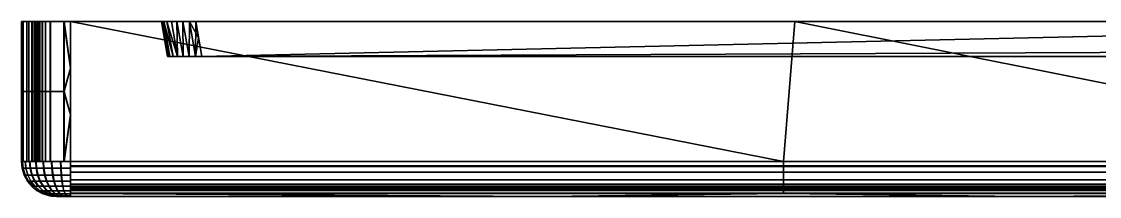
# Model space of a CAD drawing. Extents: x -114 to 116, y -24 to 0.
# Drawn here: x -113.93 to -98.51, y -2.5 to 0 of the extents above; entities that cross this region are included whole.
import ezdxf

# ---------------------------------------------------------------- set-up
doc = ezdxf.new("R2010")
doc.units = 0
doc.header["$MEASUREMENT"] = 0
doc.layers.add('IGES LEVEL 0', color=253, linetype='CONTINUOUS')

msp = doc.modelspace()

# ---------------------------------------------------------------- linework, layer by layer
at = {"layer": 'IGES LEVEL 0'}
for points in [[(-111.928, 0, -10.786), (-111.928, 0, -10.786), (-113.928, 0, -3.712), (-113.928, 0, -12.578)], [(-111.785, 0, 4.365), (-111.785, 0, 4.365), (-113.928, 0, 5.155), (-113.928, 0, -3.712)], [(-113.928, 0, -3.712), (-113.928, 0, -3.712), (-111.928, 0, -10.786), (-111.928, 0, -3.271)], [(-113.928, 0, -12.578), (-113.928, 0, -12.578), (-111.436, 0, -11.278), (-111.928, 0, -10.786)], [(-113.928, 0, -12.578), (-113.928, 0, -12.578), (-100.307, 0, -11.278), (-111.436, 0, -11.278)], [(-113.928, 0, -3.712), (-113.928, 0, -3.712), (-111.928, 0, -3.271), (-111.436, 0, -2.778)], [(-113.928, 0, 5.155), (-113.928, 0, 5.155), (-111.928, 0, 4.714), (-111.928, 0, 12.229)], [(-113.928, 0, 5.155), (-113.928, 0, 5.155), (-111.785, 0, 4.365), (-111.928, 0, 4.714)], [(-100.307, 0, -11.278), (-100.307, 0, -11.278), (-113.928, 0, -12.578), (-100.28, 0, -13.278)], [(-111.436, 0, -2.778), (-111.436, 0, -2.778), (-111.785, 0, 4.365), (-113.928, 0, -3.712)], [(-103.028, -2, -13.278), (-103.028, -2, -13.278), (-113.228, 0, -13.278), (-102.869, 0, -13.278)], [(-111.928, 0, -7.028), (-111.928, 0, -7.028), (-111.84, -0.5, -7.028), (-111.84, -0.5, -3.359)], [(-111.928, 0, -7.028), (-111.928, 0, -7.028), (-111.84, -0.5, -10.698), (-111.84, -0.5, -7.028)], [(-111.928, 0, -7.028), (-111.928, 0, -7.028), (-111.928, 0, -10.786), (-111.84, -0.5, -10.698)], [(-111.84, -0.5, -3.359), (-111.84, -0.5, -3.359), (-111.928, 0, -3.271), (-111.928, 0, -7.028)], [(-111.884, -0.25, -3.315), (-111.884, -0.25, -3.315), (-111.928, 0, -3.271), (-111.92, 0, -3.18)], [(-111.832, -0.5, -10.788), (-111.832, -0.5, -10.788), (-111.92, 0, -10.877), (-111.928, 0, -10.786)], [(-111.928, 0, -10.786), (-111.928, 0, -10.786), (-111.84, -0.5, -10.698), (-111.832, -0.5, -10.788)], [(-111.832, -0.5, 4.712), (-111.832, -0.5, 4.712), (-111.92, 0, 4.623), (-111.928, 0, 4.714)], [(-111.928, 0, 4.714), (-111.928, 0, 4.714), (-111.84, -0.5, 4.802), (-111.832, -0.5, 4.712)], [(-111.928, 0, 8.472), (-111.928, 0, 8.472), (-111.84, -0.5, 8.472), (-111.84, -0.5, 12.141)], [(-111.928, 0, 8.472), (-111.928, 0, 8.472), (-111.84, -0.5, 4.802), (-111.84, -0.5, 8.472)], [(-111.928, 0, 8.472), (-111.928, 0, 8.472), (-111.928, 0, 4.714), (-111.84, -0.5, 4.802)], [(-111.84, -0.5, 12.141), (-111.84, -0.5, 12.141), (-111.928, 0, 12.229), (-111.928, 0, 8.472)], [(-111.884, -0.25, 12.185), (-111.884, -0.25, 12.185), (-111.928, 0, 12.229), (-111.92, 0, 12.32)], [(-111.884, -0.25, -3.315), (-111.884, -0.25, -3.315), (-111.92, 0, -3.18), (-111.894, 0, -3.088)], [(-111.806, -0.5, -10.88), (-111.806, -0.5, -10.88), (-111.894, 0, -10.969), (-111.92, 0, -10.877)], [(-111.92, 0, -10.877), (-111.92, 0, -10.877), (-111.832, -0.5, -10.788), (-111.806, -0.5, -10.88)], [(-111.806, -0.5, 4.62), (-111.806, -0.5, 4.62), (-111.894, 0, 4.531), (-111.92, 0, 4.623)], [(-111.92, 0, 4.623), (-111.92, 0, 4.623), (-111.832, -0.5, 4.712), (-111.806, -0.5, 4.62)], [(-111.884, -0.25, 12.185), (-111.884, -0.25, 12.185), (-111.92, 0, 12.32), (-111.894, 0, 12.412)], [(-111.76, -0.5, -3.088), (-111.76, -0.5, -3.088), (-111.894, 0, -3.088), (-111.849, 0, -3)], [(-111.894, 0, -3.088), (-111.894, 0, -3.088), (-111.76, -0.5, -3.088), (-111.806, -0.5, -3.176)], [(-111.806, -0.5, -3.176), (-111.806, -0.5, -3.176), (-111.884, -0.25, -3.315), (-111.894, 0, -3.088)], [(-111.76, -0.5, -10.968), (-111.76, -0.5, -10.968), (-111.849, 0, -11.057), (-111.894, 0, -10.969)], [(-111.894, 0, -10.969), (-111.894, 0, -10.969), (-111.806, -0.5, -10.88), (-111.76, -0.5, -10.968)], [(-111.76, -0.5, 4.532), (-111.76, -0.5, 4.532), (-111.849, 0, 4.443), (-111.894, 0, 4.531)], [(-111.894, 0, 4.531), (-111.894, 0, 4.531), (-111.806, -0.5, 4.62), (-111.76, -0.5, 4.532)], [(-111.76, -0.5, 12.412), (-111.76, -0.5, 12.412), (-111.894, 0, 12.412), (-111.849, 0, 12.5)], [(-111.894, 0, 12.412), (-111.894, 0, 12.412), (-111.76, -0.5, 12.412), (-111.806, -0.5, 12.324)], [(-111.806, -0.5, 12.324), (-111.806, -0.5, 12.324), (-111.884, -0.25, 12.185), (-111.894, 0, 12.412)], [(-111.697, -0.5, -3.01), (-111.697, -0.5, -3.01), (-111.849, 0, -3), (-111.785, 0, -2.922)], [(-111.849, 0, -3), (-111.849, 0, -3), (-111.697, -0.5, -3.01), (-111.76, -0.5, -3.088)], [(-111.697, -0.5, -11.047), (-111.697, -0.5, -11.047), (-111.785, 0, -11.135), (-111.849, 0, -11.057)], [(-111.849, 0, -11.057), (-111.849, 0, -11.057), (-111.76, -0.5, -10.968), (-111.697, -0.5, -11.047)], [(-111.697, -0.5, 4.453), (-111.697, -0.5, 4.453), (-111.785, 0, 4.365), (-111.849, 0, 4.443)], [(-111.849, 0, 4.443), (-111.849, 0, 4.443), (-111.76, -0.5, 4.532), (-111.697, -0.5, 4.453)], [(-111.697, -0.5, 12.49), (-111.697, -0.5, 12.49), (-111.849, 0, 12.5), (-111.785, 0, 12.578)], [(-111.849, 0, 12.5), (-111.849, 0, 12.5), (-111.697, -0.5, 12.49), (-111.76, -0.5, 12.412)], [(-111.436, 0, -2.778), (-111.436, 0, -2.778), (-111.436, 0, 4.222), (-111.785, 0, 4.365)], [(-111.697, -0.5, -3.01), (-111.697, -0.5, -3.01), (-111.785, 0, -2.922), (-111.707, 0, -2.858)], [(-111.697, -0.5, -11.047), (-111.697, -0.5, -11.047), (-111.707, 0, -11.199), (-111.785, 0, -11.135)], [(-111.697, -0.5, 4.453), (-111.697, -0.5, 4.453), (-111.707, 0, 4.301), (-111.785, 0, 4.365)], [(-111.697, -0.5, 12.49), (-111.697, -0.5, 12.49), (-111.785, 0, 12.578), (-111.707, 0, 12.642)], [(-111.348, -0.5, -11.19), (-111.348, -0.5, -11.19), (-111.436, 0, -11.278), (-89.178, 0, -11.278)], [(-89.178, 0, -11.278), (-89.178, 0, -11.278), (-89.178, -0.5, -11.19), (-111.348, -0.5, -11.19)], [(-102.869, 0, -13.278), (-102.869, 0, -13.278), (-92.828, -2, -13.278), (-103.028, -2, -13.278)], [(-92.828, -2, -13.278), (-92.828, -2, -13.278), (-102.869, 0, -13.278), (-92.51, 0, -13.278)], [(-100.28, 0, -13.278), (-100.28, 0, -13.278), (-89.178, 0, -11.278), (-100.307, 0, -11.278)], [(-89.178, 0, -11.278), (-89.178, 0, -11.278), (-100.28, 0, -13.278), (-87.331, 0, -13.278)], [(-113.928, 0, -12.578), (-113.928, 0, -12.578), (-113.228, 0, -13.278), (-100.28, 0, -13.278)], [(-111.928, 0, 12.229), (-111.928, 0, 12.229), (-113.928, 0, 14.022), (-113.928, 0, 5.155)], [(-100.528, 0, 14.722), (-100.528, 0, 14.722), (-113.228, 0, 14.722), (-113.928, 0, 14.022)], [(-113.928, 0, 14.022), (-113.928, 0, 14.022), (-111.436, 0, 12.722), (-98.2, 0, 12.722)], [(-113.928, 0, 14.022), (-113.928, 0, 14.022), (-111.928, 0, 12.229), (-111.436, 0, 12.722)], [(-98.2, 0, 12.722), (-98.2, 0, 12.722), (-100.528, 0, 14.722), (-113.928, 0, 14.022)], [(-113.928, 0, -12.578), (-113.928, -1, -12.578), (-113.927, -1, -12.62), (-113.927, 0, -12.62)], [(-113.928, 0, 14.022), (-113.928, -2, 14.022), (-113.928, -2, -12.578), (-113.928, 0, -12.578)], [(-113.926, 0, 14.074), (-113.926, -1, 14.074), (-113.928, -1, 14.022), (-113.928, 0, 14.022)], [(-113.927, 0, -12.62), (-113.927, -1, -12.62), (-113.922, -1, -12.671), (-113.922, 0, -12.671)], [(-113.92, 0, 14.131), (-113.92, -1, 14.131), (-113.926, -1, 14.074), (-113.926, 0, 14.074)], [(-113.922, 0, -12.671), (-113.922, -1, -12.671), (-113.91, -1, -12.738), (-113.91, 0, -12.738)], [(-113.906, 0, 14.198), (-113.906, -1, 14.198), (-113.92, -1, 14.131), (-113.92, 0, 14.131)], [(-113.91, 0, -12.738), (-113.91, -1, -12.738), (-113.855, -1, -12.891), (-113.855, 0, -12.891)], [(-113.824, 0, 14.389), (-113.824, -1, 14.389), (-113.906, -1, 14.198), (-113.906, 0, 14.198)], [(-113.855, 0, -12.891), (-113.855, -1, -12.891), (-113.78, -1, -13.009), (-113.78, 0, -13.009)], [(-113.768, 0, 14.468), (-113.768, -1, 14.468), (-113.824, -1, 14.389), (-113.824, 0, 14.389)], [(-113.78, 0, -13.009), (-113.78, -1, -13.009), (-113.737, -1, -13.059), (-113.737, 0, -13.059)], [(-113.729, 0, 14.511), (-113.729, -1, 14.511), (-113.768, -1, 14.468), (-113.768, 0, 14.468)], [(-113.737, 0, -13.059), (-113.737, -1, -13.059), (-113.704, -1, -13.092), (-113.704, 0, -13.092)], [(-113.696, 0, 14.542), (-113.696, -1, 14.542), (-113.729, -1, 14.511), (-113.729, 0, 14.511)], [(-113.704, 0, -13.092), (-113.704, -1, -13.092), (-113.672, -1, -13.119), (-113.672, 0, -13.119)], [(-113.672, 0, 14.563), (-113.672, -1, 14.563), (-113.696, -1, 14.542), (-113.696, 0, 14.542)], [(-113.672, 0, -13.119), (-113.672, -1, -13.119), (-113.665, -1, -13.125), (-113.665, 0, -13.125)], [(-113.667, 0, 14.567), (-113.667, -1, 14.567), (-113.672, -1, 14.563), (-113.672, 0, 14.563)], [(-113.632, 0, 14.593), (-113.632, -1, 14.593), (-113.667, -1, 14.567), (-113.667, 0, 14.567)], [(-113.665, 0, -13.125), (-113.665, -1, -13.125), (-113.631, -1, -13.151), (-113.631, 0, -13.151)], [(-113.588, 0, 14.622), (-113.588, -1, 14.622), (-113.632, -1, 14.593), (-113.632, 0, 14.593)], [(-113.631, 0, -13.151), (-113.631, -1, -13.151), (-113.587, -1, -13.18), (-113.587, 0, -13.18)], [(-113.516, 0, 14.66), (-113.516, -1, 14.66), (-113.588, -1, 14.622), (-113.588, 0, 14.622)], [(-113.587, 0, -13.18), (-113.587, -1, -13.18), (-113.52, -1, -13.215), (-113.52, 0, -13.215)], [(-113.52, 0, -13.215), (-113.52, -1, -13.215), (-113.323, -1, -13.272), (-113.323, 0, -13.272)], [(-113.32, 0, 14.716), (-113.32, -1, 14.716), (-113.516, -1, 14.66), (-113.516, 0, 14.66)], [(-113.323, 0, -13.272), (-113.323, 0, -13.272), (-113.228, -0.667, -13.278), (-113.228, 0, -13.278)], [(-113.228, -0.667, -13.278), (-113.228, -0.667, -13.278), (-113.323, 0, -13.272), (-113.323, -1, -13.272)], [(-113.32, 0, 14.716), (-113.32, 0, 14.716), (-113.228, 0, 14.722), (-113.228, -0.667, 14.722)], [(-113.228, -0.667, 14.722), (-113.228, -0.667, 14.722), (-113.32, -1, 14.716), (-113.32, 0, 14.716)], [(-103.028, -2, -13.278), (-103.028, -2, -13.278), (-113.228, -2, -13.278), (-113.228, 0, -13.278)], [(-113.228, -2, 14.722), (-113.228, 0, 14.722), (115.372, 0, 14.722), (115.372, -2, 14.722)], [(-111.618, -0.5, -2.946), (-111.618, -0.5, -2.946), (-111.707, 0, -2.858), (-111.619, 0, -2.813)], [(-111.707, 0, -2.858), (-111.707, 0, -2.858), (-111.618, -0.5, -2.946), (-111.697, -0.5, -3.01)], [(-111.618, -0.5, -11.11), (-111.618, -0.5, -11.11), (-111.619, 0, -11.244), (-111.707, 0, -11.199)], [(-111.707, 0, -11.199), (-111.707, 0, -11.199), (-111.697, -0.5, -11.047), (-111.618, -0.5, -11.11)], [(-111.618, -0.5, 4.39), (-111.618, -0.5, 4.39), (-111.619, 0, 4.256), (-111.707, 0, 4.301)], [(-111.707, 0, 4.301), (-111.707, 0, 4.301), (-111.697, -0.5, 4.453), (-111.618, -0.5, 4.39)], [(-111.618, -0.5, 12.554), (-111.618, -0.5, 12.554), (-111.707, 0, 12.642), (-111.619, 0, 12.687)], [(-111.707, 0, 12.642), (-111.707, 0, 12.642), (-111.618, -0.5, 12.554), (-111.697, -0.5, 12.49)], [(-111.53, -0.5, -2.901), (-111.53, -0.5, -2.901), (-111.619, 0, -2.813), (-111.527, 0, -2.787)], [(-111.619, 0, -2.813), (-111.619, 0, -2.813), (-111.53, -0.5, -2.901), (-111.618, -0.5, -2.946)], [(-111.53, -0.5, -11.156), (-111.53, -0.5, -11.156), (-111.527, 0, -11.27), (-111.619, 0, -11.244)], [(-111.619, 0, -11.244), (-111.619, 0, -11.244), (-111.618, -0.5, -11.11), (-111.53, -0.5, -11.156)], [(-111.53, -0.5, 4.344), (-111.53, -0.5, 4.344), (-111.527, 0, 4.23), (-111.619, 0, 4.256)], [(-111.619, 0, 4.256), (-111.619, 0, 4.256), (-111.618, -0.5, 4.39), (-111.53, -0.5, 4.344)], [(-111.53, -0.5, 12.599), (-111.53, -0.5, 12.599), (-111.619, 0, 12.687), (-111.527, 0, 12.713)], [(-111.619, 0, 12.687), (-111.619, 0, 12.687), (-111.53, -0.5, 12.599), (-111.618, -0.5, 12.554)], [(-111.527, 0, -2.787), (-111.527, 0, -2.787), (-111.438, -0.5, -2.875), (-111.53, -0.5, -2.901)], [(-111.527, 0, -11.27), (-111.527, 0, -11.27), (-111.53, -0.5, -11.156), (-111.438, -0.5, -11.182)], [(-111.527, 0, 4.23), (-111.527, 0, 4.23), (-111.53, -0.5, 4.344), (-111.438, -0.5, 4.318)], [(-111.527, 0, 12.713), (-111.527, 0, 12.713), (-111.438, -0.5, 12.625), (-111.53, -0.5, 12.599)], [(-111.395, -0.233, -2.819), (-111.395, -0.233, -2.819), (-111.527, 0, -2.787), (-111.436, 0, -2.778)], [(-111.438, -0.5, -2.875), (-111.438, -0.5, -2.875), (-111.527, 0, -2.787), (-111.395, -0.233, -2.819)], [(-111.438, -0.5, -11.182), (-111.438, -0.5, -11.182), (-111.436, 0, -11.278), (-111.527, 0, -11.27)], [(-111.438, -0.5, 4.318), (-111.438, -0.5, 4.318), (-111.436, 0, 4.222), (-111.527, 0, 4.23)], [(-111.395, -0.233, 12.681), (-111.395, -0.233, 12.681), (-111.527, 0, 12.713), (-111.436, 0, 12.722)], [(-111.438, -0.5, 12.625), (-111.438, -0.5, 12.625), (-111.527, 0, 12.713), (-111.395, -0.233, 12.681)], [(-111.438, -0.5, -11.182), (-111.438, -0.5, -11.182), (-111.348, -0.5, -11.19), (-111.436, 0, -11.278)], [(-111.438, -0.5, 4.318), (-111.438, -0.5, 4.318), (-111.348, -0.5, 4.31), (-111.436, 0, 4.222)], [(-111.436, 0, 4.222), (-111.436, 0, 4.222), (-93.928, 0, 0.847), (-92.928, 0, 1.847)], [(-111.436, 0, 4.222), (-111.436, 0, 4.222), (-93.928, 0, 0.597), (-93.928, 0, 0.847)], [(-111.436, 0, -2.778), (-111.436, 0, -2.778), (-92.928, 0, -0.403), (-93.928, 0, 0.597)], [(-92.928, 0, -0.403), (-92.928, 0, -0.403), (-111.436, 0, -2.778), (-100.307, 0, -2.778)], [(-92.928, 0, 1.847), (-92.928, 0, 1.847), (-98.2, 0, 4.222), (-111.436, 0, 4.222)], [(-111.436, 0, -2.778), (-111.436, 0, -2.778), (-93.928, 0, 0.597), (-111.436, 0, 4.222)], [(-111.348, -0.5, -2.866), (-111.348, -0.5, -2.866), (-89.178, 0, -2.778), (-111.436, 0, -2.778)], [(-111.348, -0.5, 4.31), (-111.348, -0.5, 4.31), (-111.436, 0, 4.222), (1.072, 0, 4.222)], [(-111.348, -0.5, 12.634), (-111.348, -0.5, 12.634), (1.072, 0, 12.722), (-111.436, 0, 12.722)], [(-89.178, 0, -2.778), (-89.178, 0, -2.778), (-111.348, -0.5, -2.866), (-89.178, -0.5, -2.866)], [(1.072, 0, 4.222), (1.072, 0, 4.222), (1.072, -0.5, 4.31), (-111.348, -0.5, 4.31)], [(1.072, 0, 12.722), (1.072, 0, 12.722), (-111.348, -0.5, 12.634), (1.072, -0.5, 12.634)], [(-98.2, 0, 12.722), (-98.2, 0, 12.722), (-87.828, 0, 14.722), (-100.528, 0, 14.722)], [(-92.928, 0, -0.403), (-92.928, 0, -0.403), (-100.307, 0, -2.778), (-89.178, 0, -2.778)], [(-111.832, -0.5, -3.268), (-111.832, -0.5, -3.268), (-111.84, -0.5, -3.359), (-111.884, -0.25, -3.315)], [(-111.884, -0.25, -3.315), (-111.884, -0.25, -3.315), (-111.806, -0.5, -3.176), (-111.832, -0.5, -3.268)], [(-111.832, -0.5, 12.232), (-111.832, -0.5, 12.232), (-111.84, -0.5, 12.141), (-111.884, -0.25, 12.185)], [(-111.884, -0.25, 12.185), (-111.884, -0.25, 12.185), (-111.806, -0.5, 12.324), (-111.832, -0.5, 12.232)], [(-111.395, -0.233, -2.819), (-111.395, -0.233, -2.819), (-111.348, -0.5, -2.866), (-111.438, -0.5, -2.875)], [(-111.395, -0.233, 12.681), (-111.395, -0.233, 12.681), (-111.348, -0.5, 12.634), (-111.438, -0.5, 12.625)], [(-111.84, -0.5, -3.359), (-111.84, -0.5, -3.359), (-103.958, -0.5, -2.866), (-111.348, -0.5, -2.866)], [(-111.84, -0.5, -10.698), (-111.84, -0.5, -10.698), (-111.348, -0.5, -11.19), (-103.958, -0.5, -11.19)], [(-111.84, -0.5, -10.698), (-111.84, -0.5, -10.698), (-111.697, -0.5, -11.047), (-111.348, -0.5, -11.19)], [(-100.509, -0.5, -7.028), (-100.509, -0.5, -7.028), (-111.84, -0.5, -3.359), (-111.84, -0.5, -10.698)], [(-111.348, -0.5, -2.866), (-111.348, -0.5, -2.866), (-111.697, -0.5, -3.01), (-111.84, -0.5, -3.359)], [(-111.84, -0.5, -3.359), (-111.84, -0.5, -3.359), (-100.509, -0.5, -7.028), (-100.509, -0.5, -4.947)], [(-111.84, -0.5, -10.698), (-111.84, -0.5, -10.698), (-100.509, -0.5, -9.109), (-100.509, -0.5, -7.028)], [(-100.509, -0.5, -4.947), (-100.509, -0.5, -4.947), (-103.958, -0.5, -2.866), (-111.84, -0.5, -3.359)], [(-111.84, -0.5, -10.698), (-111.84, -0.5, -10.698), (-103.958, -0.5, -11.19), (-100.509, -0.5, -9.109)], [(-73.875, -0.5, 12.634), (-73.875, -0.5, 12.634), (-111.84, -0.5, 12.141), (-111.697, -0.5, 12.49)], [(-55.384, -0.5, 8.472), (-55.384, -0.5, 8.472), (-111.84, -0.5, 4.802), (-111.84, -0.5, 12.141)], [(-73.875, -0.5, 4.31), (-73.875, -0.5, 4.31), (-111.697, -0.5, 4.453), (-111.84, -0.5, 4.802)], [(-111.84, -0.5, 12.141), (-111.84, -0.5, 12.141), (-55.384, -0.5, 10.553), (-55.384, -0.5, 8.472)], [(-111.84, -0.5, 4.802), (-111.84, -0.5, 4.802), (-55.384, -0.5, 8.472), (-55.384, -0.5, 6.391)], [(-111.84, -0.5, 12.141), (-111.84, -0.5, 12.141), (-73.875, -0.5, 12.634), (-55.384, -0.5, 10.553)], [(-55.384, -0.5, 6.391), (-55.384, -0.5, 6.391), (-73.875, -0.5, 4.31), (-111.84, -0.5, 4.802)], [(-111.697, -0.5, 12.49), (-111.697, -0.5, 12.49), (-111.348, -0.5, 12.634), (-73.875, -0.5, 12.634)], [(-73.875, -0.5, 4.31), (-73.875, -0.5, 4.31), (-111.348, -0.5, 4.31), (-111.697, -0.5, 4.453)], [(-100.509, -0.5, -4.947), (-100.509, -0.5, -4.947), (-96.568, -0.5, -2.866), (-103.958, -0.5, -2.866)], [(-100.509, -0.5, -9.109), (-100.509, -0.5, -9.109), (-103.958, -0.5, -11.19), (-96.568, -0.5, -11.19)], [(-89.178, -0.5, -4.947), (-100.509, -0.5, -4.947), (-100.509, -0.5, -7.028), (-89.178, -0.5, -7.028)], [(-89.178, -0.5, -7.028), (-100.509, -0.5, -7.028), (-100.509, -0.5, -9.109), (-89.178, -0.5, -9.109)], [(-96.568, -0.5, -2.866), (-96.568, -0.5, -2.866), (-100.509, -0.5, -4.947), (-89.178, -0.5, -4.947)], [(-96.568, -0.5, -11.19), (-96.568, -0.5, -11.19), (-89.178, -0.5, -9.109), (-100.509, -0.5, -9.109)], [(-113.323, -1, -13.272), (-113.323, -1, -13.272), (-113.228, -1.333, -13.278), (-113.228, -0.667, -13.278)], [(-113.32, -1, 14.716), (-113.32, -1, 14.716), (-113.228, -0.667, 14.722), (-113.228, -1.333, 14.722)], [(-113.928, -1, -12.578), (-113.928, -2, -12.578), (-113.927, -2, -12.62), (-113.927, -1, -12.62)], [(-113.926, -1, 14.074), (-113.926, -2, 14.074), (-113.928, -2, 14.022), (-113.928, -1, 14.022)], [(-113.927, -1, -12.62), (-113.927, -2, -12.62), (-113.922, -2, -12.671), (-113.922, -1, -12.671)], [(-113.92, -1, 14.131), (-113.92, -2, 14.131), (-113.926, -2, 14.074), (-113.926, -1, 14.074)], [(-113.922, -1, -12.671), (-113.922, -2, -12.671), (-113.91, -2, -12.738), (-113.91, -1, -12.738)], [(-113.906, -1, 14.198), (-113.906, -2, 14.198), (-113.92, -2, 14.131), (-113.92, -1, 14.131)], [(-113.91, -1, -12.738), (-113.91, -2, -12.738), (-113.855, -2, -12.891), (-113.855, -1, -12.891)], [(-113.824, -1, 14.389), (-113.824, -2, 14.389), (-113.906, -2, 14.198), (-113.906, -1, 14.198)], [(-113.855, -1, -12.891), (-113.855, -2, -12.891), (-113.78, -2, -13.009), (-113.78, -1, -13.009)], [(-113.768, -1, 14.468), (-113.768, -2, 14.468), (-113.824, -2, 14.389), (-113.824, -1, 14.389)], [(-113.78, -1, -13.009), (-113.78, -2, -13.009), (-113.737, -2, -13.059), (-113.737, -1, -13.059)], [(-113.729, -1, 14.511), (-113.729, -2, 14.511), (-113.768, -2, 14.468), (-113.768, -1, 14.468)], [(-113.737, -1, -13.059), (-113.737, -2, -13.059), (-113.704, -2, -13.092), (-113.704, -1, -13.092)], [(-113.696, -1, 14.542), (-113.696, -2, 14.542), (-113.729, -2, 14.511), (-113.729, -1, 14.511)], [(-113.704, -1, -13.092), (-113.704, -2, -13.092), (-113.672, -2, -13.119), (-113.672, -1, -13.119)], [(-113.672, -1, 14.563), (-113.672, -2, 14.563), (-113.696, -2, 14.542), (-113.696, -1, 14.542)], [(-113.672, -1, -13.119), (-113.672, -2, -13.119), (-113.665, -2, -13.125), (-113.665, -1, -13.125)], [(-113.667, -1, 14.567), (-113.667, -2, 14.567), (-113.672, -2, 14.563), (-113.672, -1, 14.563)], [(-113.632, -1, 14.593), (-113.632, -2, 14.593), (-113.667, -2, 14.567), (-113.667, -1, 14.567)], [(-113.665, -1, -13.125), (-113.665, -2, -13.125), (-113.631, -2, -13.151), (-113.631, -1, -13.151)], [(-113.588, -1, 14.622), (-113.588, -2, 14.622), (-113.632, -2, 14.593), (-113.632, -1, 14.593)], [(-113.631, -1, -13.151), (-113.631, -2, -13.151), (-113.587, -2, -13.18), (-113.587, -1, -13.18)], [(-113.516, -1, 14.66), (-113.516, -2, 14.66), (-113.588, -2, 14.622), (-113.588, -1, 14.622)], [(-113.587, -1, -13.18), (-113.587, -2, -13.18), (-113.52, -2, -13.215), (-113.52, -1, -13.215)], [(-113.52, -1, -13.215), (-113.52, -2, -13.215), (-113.323, -2, -13.272), (-113.323, -1, -13.272)], [(-113.32, -1, 14.716), (-113.32, -2, 14.716), (-113.516, -2, 14.66), (-113.516, -1, 14.66)], [(-113.228, -1.333, -13.278), (-113.228, -1.333, -13.278), (-113.323, -1, -13.272), (-113.323, -2, -13.272)], [(-113.228, -1.333, 14.722), (-113.228, -1.333, 14.722), (-113.32, -2, 14.716), (-113.32, -1, 14.716)], [(-113.323, -2, -13.272), (-113.323, -2, -13.272), (-113.228, -2, -13.278), (-113.228, -1.333, -13.278)], [(-113.32, -2, 14.716), (-113.32, -2, 14.716), (-113.228, -1.333, 14.722), (-113.228, -2, 14.722)], [(-113.928, -2, 14.022), (-113.919, -2.098, 14.022), (-113.905, -2.098, 14.16), (-113.914, -2, 14.162)], [(-113.886, -2.202, 14.022), (-113.886, -2.202, 14.022), (-113.928, -2, 0.722), (-113.928, -2, 14.022)], [(-113.886, -2.202, -12.578), (-113.886, -2.202, -12.578), (-113.928, -2, -12.578), (-113.928, -2, 0.722)], [(-113.928, -2, 0.722), (-113.928, -2, 0.722), (-113.886, -2.202, 14.022), (-113.886, -2.202, -12.578)], [(-113.915, -2, -12.716), (-113.905, -2.098, -12.714), (-113.919, -2.098, -12.578), (-113.928, -2, -12.578)], [(-113.874, -2, -12.85), (-113.865, -2.098, -12.846), (-113.905, -2.098, -12.714), (-113.915, -2, -12.716)], [(-113.914, -2, 14.162), (-113.905, -2.098, 14.16), (-113.867, -2.098, 14.283), (-113.876, -2, 14.286)], [(-113.876, -2, 14.286), (-113.867, -2.098, 14.283), (-113.805, -2.098, 14.401), (-113.813, -2, 14.407)], [(-113.808, -2, -12.971), (-113.8, -2.098, -12.966), (-113.865, -2.098, -12.846), (-113.874, -2, -12.85)], [(-113.813, -2, 14.407), (-113.805, -2.098, 14.401), (-113.719, -2.098, 14.507), (-113.726, -2, 14.514)], [(-113.721, -2, -13.076), (-113.714, -2.098, -13.069), (-113.8, -2.098, -12.966), (-113.808, -2, -12.971)], [(-113.726, -2, 14.514), (-113.719, -2.098, 14.507), (-113.616, -2.098, 14.593), (-113.621, -2, 14.601)], [(-113.613, -2, -13.163), (-113.608, -2.098, -13.155), (-113.714, -2.098, -13.069), (-113.721, -2, -13.076)], [(-113.621, -2, 14.601), (-113.616, -2.098, 14.593), (-113.496, -2.098, 14.658), (-113.5, -2, 14.667)], [(-113.493, -2, -13.226), (-113.489, -2.098, -13.217), (-113.608, -2.098, -13.155), (-113.613, -2, -13.163)], [(-113.5, -2, 14.667), (-113.496, -2.098, 14.658), (-113.364, -2.098, 14.698), (-113.366, -2, 14.708)], [(-113.369, -2, -13.264), (-113.367, -2.098, -13.255), (-113.489, -2.098, -13.217), (-113.493, -2, -13.226)], [(-113.228, -2, -13.278), (-113.228, -2.098, -13.269), (-113.367, -2.098, -13.255), (-113.369, -2, -13.264)], [(-113.366, -2, 14.708), (-113.364, -2.098, 14.698), (-113.228, -2.098, 14.712), (-113.228, -2, 14.722)], [(-103.028, -2, -13.278), (-113.228, -2, -13.278), (-113.228, -2.061, -13.275), (-103.028, -2.061, -13.275)], [(-113.228, -2, 14.722), (115.372, -2, 14.722), (115.372, -2.071, 14.717), (-113.228, -2.071, 14.717)], [(-92.828, -2, -13.278), (-103.028, -2, -13.278), (-103.028, -2.061, -13.275), (-92.828, -2.061, -13.275)], [(-113.919, -2.098, 14.022), (-113.889, -2.194, 14.022), (-113.876, -2.194, 14.154), (-113.905, -2.098, 14.16)], [(-113.905, -2.098, -12.714), (-113.876, -2.194, -12.708), (-113.889, -2.194, -12.578), (-113.919, -2.098, -12.578)], [(-113.905, -2.098, 14.16), (-113.876, -2.194, 14.154), (-113.84, -2.194, 14.271), (-113.867, -2.098, 14.283)], [(-113.865, -2.098, -12.846), (-113.837, -2.194, -12.835), (-113.876, -2.194, -12.708), (-113.905, -2.098, -12.714)], [(-113.867, -2.098, 14.283), (-113.84, -2.194, 14.271), (-113.78, -2.194, 14.385), (-113.805, -2.098, 14.401)], [(-113.8, -2.098, -12.966), (-113.775, -2.194, -12.949), (-113.837, -2.194, -12.835), (-113.865, -2.098, -12.846)], [(-113.805, -2.098, 14.401), (-113.78, -2.194, 14.385), (-113.698, -2.194, 14.487), (-113.719, -2.098, 14.507)], [(-113.714, -2.098, -13.069), (-113.693, -2.194, -13.048), (-113.775, -2.194, -12.949), (-113.8, -2.098, -12.966)], [(-113.719, -2.098, 14.507), (-113.698, -2.194, 14.487), (-113.599, -2.194, 14.569), (-113.616, -2.098, 14.593)], [(-113.608, -2.098, -13.155), (-113.592, -2.194, -13.13), (-113.693, -2.194, -13.048), (-113.714, -2.098, -13.069)], [(-113.616, -2.098, 14.593), (-113.599, -2.194, 14.569), (-113.485, -2.194, 14.631), (-113.496, -2.098, 14.658)], [(-113.489, -2.098, -13.217), (-113.478, -2.194, -13.19), (-113.592, -2.194, -13.13), (-113.608, -2.098, -13.155)], [(-113.496, -2.098, 14.658), (-113.485, -2.194, 14.631), (-113.358, -2.194, 14.67), (-113.364, -2.098, 14.698)], [(-113.367, -2.098, -13.255), (-113.361, -2.194, -13.226), (-113.478, -2.194, -13.19), (-113.489, -2.098, -13.217)], [(-113.228, -2.098, -13.269), (-113.228, -2.194, -13.239), (-113.361, -2.194, -13.226), (-113.367, -2.098, -13.255)], [(-113.364, -2.098, 14.698), (-113.358, -2.194, 14.67), (-113.228, -2.194, 14.683), (-113.228, -2.098, 14.712)], [(-103.028, -2.061, -13.275), (-113.228, -2.061, -13.275), (-113.228, -2.153, -13.254), (-103.028, -2.153, -13.254)], [(-113.228, -2.071, 14.717), (115.372, -2.071, 14.717), (115.372, -2.263, 14.647), (-113.228, -2.263, 14.647)], [(-103.028, -2.153, -13.254), (-113.228, -2.153, -13.254), (-113.228, -2.326, -13.157), (-103.028, -2.326, -13.157)], [(-92.828, -2.061, -13.275), (-103.028, -2.061, -13.275), (-103.028, -2.153, -13.254), (-92.828, -2.153, -13.254)], [(-92.828, -2.153, -13.254), (-103.028, -2.153, -13.254), (-103.028, -2.326, -13.157), (-92.828, -2.326, -13.157)], [(-113.889, -2.194, 14.022), (-113.842, -2.281, 14.022), (-113.83, -2.281, 14.145), (-113.876, -2.194, 14.154)], [(-113.876, -2.194, -12.708), (-113.83, -2.281, -12.699), (-113.842, -2.281, -12.578), (-113.889, -2.194, -12.578)], [(-113.886, -2.202, -12.578), (-113.886, -2.202, 14.022), (-113.842, -2.281, 14.022), (-113.842, -2.281, -12.578)], [(-113.876, -2.194, 14.154), (-113.83, -2.281, 14.145), (-113.797, -2.281, 14.254), (-113.84, -2.194, 14.271)], [(-113.837, -2.194, -12.835), (-113.794, -2.281, -12.816), (-113.83, -2.281, -12.699), (-113.876, -2.194, -12.708)], [(-113.842, -2.281, 14.022), (-113.78, -2.355, 14.022), (-113.769, -2.355, 14.132), (-113.83, -2.281, 14.145)], [(-113.842, -2.281, -12.578), (-113.842, -2.281, 14.022), (-113.815, -2.317, 14.022), (-113.815, -2.317, -12.578)], [(-113.83, -2.281, -12.699), (-113.769, -2.355, -12.687), (-113.78, -2.355, -12.578), (-113.842, -2.281, -12.578)], [(-113.84, -2.194, 14.271), (-113.797, -2.281, 14.254), (-113.741, -2.281, 14.359), (-113.78, -2.194, 14.385)], [(-113.775, -2.194, -12.949), (-113.736, -2.281, -12.923), (-113.794, -2.281, -12.816), (-113.837, -2.194, -12.835)], [(-113.83, -2.281, 14.145), (-113.769, -2.355, 14.132), (-113.739, -2.355, 14.23), (-113.797, -2.281, 14.254)], [(-113.794, -2.281, -12.816), (-113.737, -2.355, -12.792), (-113.769, -2.355, -12.687), (-113.83, -2.281, -12.699)], [(-113.797, -2.281, 14.254), (-113.739, -2.355, 14.23), (-113.689, -2.355, 14.325), (-113.741, -2.281, 14.359)], [(-113.736, -2.281, -12.923), (-113.685, -2.355, -12.888), (-113.737, -2.355, -12.792), (-113.794, -2.281, -12.816)], [(-113.78, -2.194, 14.385), (-113.741, -2.281, 14.359), (-113.665, -2.281, 14.454), (-113.698, -2.194, 14.487)], [(-113.693, -2.194, -13.048), (-113.66, -2.281, -13.015), (-113.736, -2.281, -12.923), (-113.775, -2.194, -12.949)], [(-113.741, -2.281, 14.359), (-113.689, -2.355, 14.325), (-113.62, -2.355, 14.41), (-113.665, -2.281, 14.454)], [(-113.66, -2.281, -13.015), (-113.616, -2.355, -12.97), (-113.685, -2.355, -12.888), (-113.736, -2.281, -12.923)], [(-113.698, -2.194, 14.487), (-113.665, -2.281, 14.454), (-113.573, -2.281, 14.53), (-113.599, -2.194, 14.569)], [(-113.592, -2.194, -13.13), (-113.566, -2.281, -13.091), (-113.66, -2.281, -13.015), (-113.693, -2.194, -13.048)], [(-113.665, -2.281, 14.454), (-113.62, -2.355, 14.41), (-113.538, -2.355, 14.478), (-113.573, -2.281, 14.53)], [(-113.566, -2.281, -13.091), (-113.532, -2.355, -13.039), (-113.616, -2.355, -12.97), (-113.66, -2.281, -13.015)], [(-113.599, -2.194, 14.569), (-113.573, -2.281, 14.53), (-113.466, -2.281, 14.587), (-113.485, -2.194, 14.631)], [(-113.478, -2.194, -13.19), (-113.46, -2.281, -13.147), (-113.566, -2.281, -13.091), (-113.592, -2.194, -13.13)], [(-113.573, -2.281, 14.53), (-113.538, -2.355, 14.478), (-113.442, -2.355, 14.53), (-113.466, -2.281, 14.587)], [(-113.46, -2.281, -13.147), (-113.437, -2.355, -13.089), (-113.532, -2.355, -13.039), (-113.566, -2.281, -13.091)], [(-113.485, -2.194, 14.631), (-113.466, -2.281, 14.587), (-113.349, -2.281, 14.624), (-113.358, -2.194, 14.67)], [(-113.361, -2.194, -13.226), (-113.351, -2.281, -13.18), (-113.46, -2.281, -13.147), (-113.478, -2.194, -13.19)], [(-113.466, -2.281, 14.587), (-113.442, -2.355, 14.53), (-113.337, -2.355, 14.563), (-113.349, -2.281, 14.624)], [(-113.351, -2.281, -13.18), (-113.339, -2.355, -13.119), (-113.437, -2.355, -13.089), (-113.46, -2.281, -13.147)], [(-113.228, -2.194, -13.239), (-113.228, -2.281, -13.192), (-113.351, -2.281, -13.18), (-113.361, -2.194, -13.226)], [(-113.358, -2.194, 14.67), (-113.349, -2.281, 14.624), (-113.228, -2.281, 14.636), (-113.228, -2.194, 14.683)], [(-113.228, -2.281, -13.192), (-113.228, -2.355, -13.13), (-113.339, -2.355, -13.119), (-113.351, -2.281, -13.18)], [(-113.349, -2.281, 14.624), (-113.337, -2.355, 14.563), (-113.228, -2.355, 14.573), (-113.228, -2.281, 14.636)], [(-113.228, -2.263, 14.647), (115.372, -2.263, 14.647), (115.372, -2.352, 14.576), (-113.228, -2.352, 14.576)], [(-113.815, -2.317, -12.578), (-113.815, -2.317, 14.022), (-113.81, -2.324, 14.022), (-113.81, -2.324, -12.578)], [(-113.81, -2.324, -12.578), (-113.81, -2.324, 14.022), (-113.766, -2.369, 14.022), (-113.766, -2.369, -12.578)], [(-113.78, -2.355, 14.022), (-113.703, -2.418, 14.022), (-113.694, -2.418, 14.117), (-113.769, -2.355, 14.132)], [(-113.769, -2.355, -12.687), (-113.694, -2.418, -12.672), (-113.703, -2.418, -12.578), (-113.78, -2.355, -12.578)], [(-113.769, -2.355, 14.132), (-113.694, -2.418, 14.117), (-113.668, -2.418, 14.201), (-113.739, -2.355, 14.23)], [(-113.737, -2.355, -12.792), (-113.666, -2.418, -12.763), (-113.694, -2.418, -12.672), (-113.769, -2.355, -12.687)], [(-113.766, -2.369, -12.578), (-113.766, -2.369, 14.022), (-113.633, -2.456, 14.022), (-113.633, -2.456, -12.578)], [(-113.739, -2.355, 14.23), (-113.668, -2.418, 14.201), (-113.625, -2.418, 14.283), (-113.689, -2.355, 14.325)], [(-113.685, -2.355, -12.888), (-113.621, -2.418, -12.845), (-113.666, -2.418, -12.763), (-113.737, -2.355, -12.792)], [(-113.703, -2.418, 14.022), (-113.617, -2.463, 14.022), (-113.609, -2.463, 14.1), (-113.694, -2.418, 14.117)], [(-113.694, -2.418, -12.672), (-113.61, -2.463, -12.655), (-113.617, -2.463, -12.578), (-113.703, -2.418, -12.578)], [(-113.694, -2.418, 14.117), (-113.609, -2.463, 14.1), (-113.588, -2.463, 14.169), (-113.668, -2.418, 14.201)], [(-113.666, -2.418, -12.763), (-113.587, -2.463, -12.729), (-113.61, -2.463, -12.655), (-113.694, -2.418, -12.672)], [(-113.689, -2.355, 14.325), (-113.625, -2.418, 14.283), (-113.566, -2.418, 14.356), (-113.62, -2.355, 14.41)], [(-113.616, -2.355, -12.97), (-113.562, -2.418, -12.916), (-113.621, -2.418, -12.845), (-113.685, -2.355, -12.888)], [(-113.668, -2.418, 14.201), (-113.588, -2.463, 14.169), (-113.553, -2.463, 14.236), (-113.625, -2.418, 14.283)], [(-113.621, -2.418, -12.845), (-113.55, -2.463, -12.797), (-113.587, -2.463, -12.729), (-113.666, -2.418, -12.763)], [(-113.633, -2.456, -12.578), (-113.633, -2.456, 14.022), (-113.498, -2.495, 14.022), (-113.498, -2.495, -12.578)], [(-113.625, -2.418, 14.283), (-113.553, -2.463, 14.236), (-113.505, -2.463, 14.295), (-113.566, -2.418, 14.356)], [(-113.562, -2.418, -12.916), (-113.502, -2.463, -12.855), (-113.55, -2.463, -12.797), (-113.621, -2.418, -12.845)], [(-113.62, -2.355, 14.41), (-113.566, -2.418, 14.356), (-113.495, -2.418, 14.415), (-113.538, -2.355, 14.478)], [(-113.617, -2.463, 14.022), (-113.529, -2.49, 14.022), (-113.523, -2.49, 14.082), (-113.609, -2.463, 14.1)], [(-113.61, -2.463, -12.655), (-113.523, -2.49, -12.637), (-113.529, -2.49, -12.578), (-113.617, -2.463, -12.578)], [(-113.532, -2.355, -13.039), (-113.489, -2.418, -12.975), (-113.562, -2.418, -12.916), (-113.616, -2.355, -12.97)], [(-113.587, -2.463, -12.729), (-113.505, -2.49, -12.695), (-113.523, -2.49, -12.637), (-113.61, -2.463, -12.655)], [(-113.609, -2.463, 14.1), (-113.523, -2.49, 14.082), (-113.506, -2.49, 14.135), (-113.588, -2.463, 14.169)], [(-113.588, -2.463, 14.169), (-113.506, -2.49, 14.135), (-113.479, -2.49, 14.187), (-113.553, -2.463, 14.236)], [(-113.55, -2.463, -12.797), (-113.477, -2.49, -12.747), (-113.505, -2.49, -12.695), (-113.587, -2.463, -12.729)], [(-113.566, -2.418, 14.356), (-113.505, -2.463, 14.295), (-113.447, -2.463, 14.344), (-113.495, -2.418, 14.415)], [(-113.489, -2.418, -12.975), (-113.442, -2.463, -12.903), (-113.502, -2.463, -12.855), (-113.562, -2.418, -12.916)], [(-113.553, -2.463, 14.236), (-113.479, -2.49, 14.187), (-113.442, -2.49, 14.233), (-113.505, -2.463, 14.295)], [(-113.502, -2.463, -12.855), (-113.44, -2.49, -12.792), (-113.477, -2.49, -12.747), (-113.55, -2.463, -12.797)], [(-113.538, -2.355, 14.478), (-113.495, -2.418, 14.415), (-113.413, -2.418, 14.459), (-113.442, -2.355, 14.53)], [(-113.437, -2.355, -13.089), (-113.408, -2.418, -13.018), (-113.489, -2.418, -12.975), (-113.532, -2.355, -13.039)], [(-113.505, -2.463, 14.295), (-113.442, -2.49, 14.233), (-113.397, -2.49, 14.27), (-113.447, -2.463, 14.344)], [(-113.442, -2.463, -12.903), (-113.393, -2.49, -12.829), (-113.44, -2.49, -12.792), (-113.502, -2.463, -12.855)], [(-113.495, -2.418, 14.415), (-113.447, -2.463, 14.344), (-113.379, -2.463, 14.38), (-113.413, -2.418, 14.459)], [(-113.408, -2.418, -13.018), (-113.375, -2.463, -12.938), (-113.442, -2.463, -12.903), (-113.489, -2.418, -12.975)], [(-113.447, -2.463, 14.344), (-113.397, -2.49, 14.27), (-113.345, -2.49, 14.298), (-113.379, -2.463, 14.38)], [(-113.442, -2.355, 14.53), (-113.413, -2.418, 14.459), (-113.322, -2.418, 14.487), (-113.337, -2.355, 14.563)], [(-113.375, -2.463, -12.938), (-113.342, -2.49, -12.856), (-113.393, -2.49, -12.829), (-113.442, -2.463, -12.903)], [(-113.339, -2.355, -13.119), (-113.324, -2.418, -13.044), (-113.408, -2.418, -13.018), (-113.437, -2.355, -13.089)], [(-113.413, -2.418, 14.459), (-113.379, -2.463, 14.38), (-113.305, -2.463, 14.403), (-113.322, -2.418, 14.487)], [(-113.324, -2.418, -13.044), (-113.306, -2.463, -12.959), (-113.375, -2.463, -12.938), (-113.408, -2.418, -13.018)], [(-113.379, -2.463, 14.38), (-113.345, -2.49, 14.298), (-113.287, -2.49, 14.316), (-113.305, -2.463, 14.403)], [(-113.306, -2.463, -12.959), (-113.289, -2.49, -12.873), (-113.342, -2.49, -12.856), (-113.375, -2.463, -12.938)], [(-113.228, -2.355, -13.13), (-113.228, -2.418, -13.053), (-113.324, -2.418, -13.044), (-113.339, -2.355, -13.119)], [(-113.337, -2.355, 14.563), (-113.322, -2.418, 14.487), (-113.228, -2.418, 14.497), (-113.228, -2.355, 14.573)], [(-113.228, -2.418, -13.053), (-113.228, -2.463, -12.967), (-113.306, -2.463, -12.959), (-113.324, -2.418, -13.044)], [(-113.322, -2.418, 14.487), (-113.305, -2.463, 14.403), (-113.228, -2.463, 14.411), (-113.228, -2.418, 14.497)], [(-113.228, -2.463, -12.967), (-113.228, -2.49, -12.879), (-113.289, -2.49, -12.873), (-113.306, -2.463, -12.959)], [(-113.305, -2.463, 14.403), (-113.287, -2.49, 14.316), (-113.228, -2.49, 14.322), (-113.228, -2.463, 14.411)], [(-103.028, -2.326, -13.157), (-113.228, -2.326, -13.157), (-113.228, -2.374, -13.11), (-103.028, -2.374, -13.11)], [(-113.228, -2.352, 14.576), (115.372, -2.352, 14.576), (115.372, -2.387, 14.539), (-113.228, -2.387, 14.539)], [(-103.028, -2.374, -13.11), (-113.228, -2.374, -13.11), (-113.228, -2.387, -13.096), (-103.028, -2.387, -13.096)], [(-103.028, -2.387, -13.096), (-113.228, -2.387, -13.096), (-113.228, -2.415, -13.058), (-103.028, -2.415, -13.058)], [(-113.228, -2.387, 14.539), (115.372, -2.387, 14.539), (115.372, -2.402, 14.519), (-113.228, -2.402, 14.519)], [(-113.228, -2.402, 14.519), (115.372, -2.402, 14.519), (115.372, -2.451, 14.437), (-113.228, -2.451, 14.437)], [(-103.028, -2.415, -13.058), (-113.228, -2.415, -13.058), (-113.228, -2.459, -12.977), (-103.028, -2.459, -12.977)], [(-113.228, -2.451, 14.437), (-113.228, -2.451, 14.437), (1.072, -2.5, 14.222), (-113.228, -2.5, 14.222)], [(1.072, -2.5, 14.222), (1.072, -2.5, 14.222), (-113.228, -2.451, 14.437), (115.372, -2.451, 14.437)], [(-113.228, -2.459, -12.977), (-113.228, -2.459, -12.977), (-113.228, -2.5, -12.778), (-106.428, -2.5, -12.778)], [(-106.428, -2.5, -12.778), (-106.428, -2.5, -12.778), (-103.028, -2.459, -12.977), (-113.228, -2.459, -12.977)], [(-103.028, -2.459, -12.977), (-103.028, -2.459, -12.977), (-106.428, -2.5, -12.778), (-99.628, -2.5, -12.778)], [(-92.828, -2.326, -13.157), (-103.028, -2.326, -13.157), (-103.028, -2.374, -13.11), (-92.828, -2.374, -13.11)], [(-92.828, -2.374, -13.11), (-103.028, -2.374, -13.11), (-103.028, -2.387, -13.096), (-92.828, -2.387, -13.096)], [(-92.828, -2.387, -13.096), (-103.028, -2.387, -13.096), (-103.028, -2.415, -13.058), (-92.828, -2.415, -13.058)], [(-92.828, -2.415, -13.058), (-103.028, -2.415, -13.058), (-103.028, -2.459, -12.977), (-92.828, -2.459, -12.977)], [(-99.628, -2.5, -12.778), (-99.628, -2.5, -12.778), (-92.828, -2.459, -12.977), (-103.028, -2.459, -12.977)], [(-92.828, -2.459, -12.977), (-92.828, -2.459, -12.977), (-99.628, -2.5, -12.778), (-92.828, -2.5, -12.778)], [(-113.529, -2.49, 14.022), (-113.428, -2.5, 14.022), (-113.424, -2.5, 14.062), (-113.523, -2.49, 14.082)], [(-113.523, -2.49, -12.637), (-113.424, -2.5, -12.618), (-113.428, -2.5, -12.578), (-113.529, -2.49, -12.578)], [(-113.523, -2.49, 14.082), (-113.424, -2.5, 14.062), (-113.413, -2.5, 14.097), (-113.506, -2.49, 14.135)], [(-113.505, -2.49, -12.695), (-113.413, -2.5, -12.656), (-113.424, -2.5, -12.618), (-113.523, -2.49, -12.637)], [(-113.506, -2.49, 14.135), (-113.413, -2.5, 14.097), (-113.395, -2.5, 14.132), (-113.479, -2.49, 14.187)], [(-113.477, -2.49, -12.747), (-113.394, -2.5, -12.691), (-113.413, -2.5, -12.656), (-113.505, -2.49, -12.695)], [(-113.498, -2.495, -12.578), (-113.498, -2.495, 14.022), (-113.428, -2.5, 14.022), (-113.428, -2.5, -12.578)], [(-113.479, -2.49, 14.187), (-113.395, -2.5, 14.132), (-113.37, -2.5, 14.162), (-113.442, -2.49, 14.233)], [(-113.44, -2.49, -12.792), (-113.369, -2.5, -12.72), (-113.394, -2.5, -12.691), (-113.477, -2.49, -12.747)], [(-113.442, -2.49, 14.233), (-113.37, -2.5, 14.162), (-113.341, -2.5, 14.187), (-113.397, -2.49, 14.27)], [(-113.393, -2.49, -12.829), (-113.338, -2.5, -12.745), (-113.369, -2.5, -12.72), (-113.44, -2.49, -12.792)], [(-113.428, -2.5, 0.722), (-113.428, -2.5, 0.722), (-94.428, -2.5, 0.847), (-92.928, -2.5, 2.347)], [(-113.428, -2.5, 0.722), (-113.428, -2.5, 0.722), (-94.428, -2.5, 0.597), (-94.428, -2.5, 0.847)], [(-113.428, -2.5, 0.722), (-113.428, -2.5, 0.722), (-92.928, -2.5, -0.903), (-94.428, -2.5, 0.597)], [(-113.428, -2.5, -12.578), (-113.428, -2.5, -12.578), (-113.228, -2.5, -12.778), (-92.828, -2.5, -12.778)], [(-92.928, -2.5, -0.903), (-92.928, -2.5, -0.903), (-113.428, -2.5, 0.722), (-113.428, -2.5, -12.578)], [(-84.803, -2.5, 7.472), (-84.803, -2.5, 7.472), (-113.428, -2.5, 14.022), (-113.428, -2.5, 0.722)], [(-92.447, -2.5, 14.222), (-92.447, -2.5, 14.222), (-113.228, -2.5, 14.222), (-113.428, -2.5, 14.022)], [(-113.428, -2.5, 14.022), (-113.428, -2.5, 14.022), (-84.803, -2.5, 7.472), (-84.803, -2.5, 10.847)], [(-113.428, -2.5, 0.722), (-113.428, -2.5, 0.722), (-84.803, -2.5, 4.097), (-84.803, -2.5, 7.472)], [(-113.428, -2.5, 0.722), (-113.428, -2.5, 0.722), (-92.928, -2.5, 2.347), (-84.803, -2.5, 4.097)], [(-113.428, -2.5, -12.578), (-113.428, -2.5, -12.578), (-92.828, -2.5, -12.778), (-92.928, -2.5, -0.903)], [(-84.803, -2.5, 10.847), (-84.803, -2.5, 10.847), (-92.447, -2.5, 14.222), (-113.428, -2.5, 14.022)], [(-113.397, -2.49, 14.27), (-113.341, -2.5, 14.187), (-113.306, -2.5, 14.206), (-113.345, -2.49, 14.298)], [(-113.342, -2.49, -12.856), (-113.304, -2.5, -12.763), (-113.338, -2.5, -12.745), (-113.393, -2.49, -12.829)], [(-113.345, -2.49, 14.298), (-113.306, -2.5, 14.206), (-113.268, -2.5, 14.218), (-113.287, -2.49, 14.316)], [(-113.289, -2.49, -12.873), (-113.268, -2.5, -12.774), (-113.304, -2.5, -12.763), (-113.342, -2.49, -12.856)], [(-113.228, -2.49, -12.879), (-113.228, -2.5, -12.778), (-113.268, -2.5, -12.774), (-113.289, -2.49, -12.873)], [(-113.287, -2.49, 14.316), (-113.268, -2.5, 14.218), (-113.228, -2.5, 14.222), (-113.228, -2.49, 14.322)]]:
    msp.add_3dface(points, dxfattribs=at)

doc.saveas('drawing.dxf')
